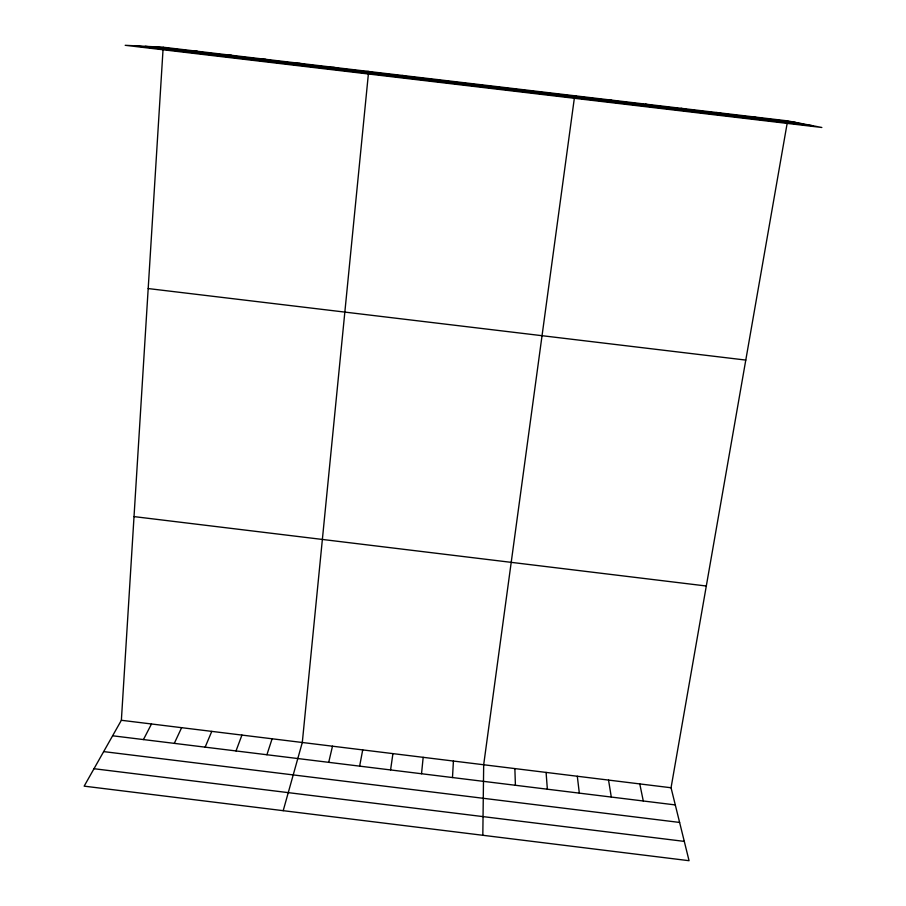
<?xml version="1.0" encoding="UTF-8"?>
<svg xmlns="http://www.w3.org/2000/svg" width="906" height="906" viewBox="0 0 906 906"><rect width="100%" height="100%" fill="white"/><g stroke="black" fill="none" stroke-linecap="round" stroke-linejoin="round"><path stroke-width="1.36" d="M482.819 835.275L483.679 764.755L574.676 95.753L584.211 99.445M452.49 777.541L453.419 761.04M787.586 120.872L671.052 787.756L689.058 860.7L84.156 786.148L121.37 720.281L163.182 47.225L125.187 45.3L821.844 127.486L787.586 120.872L163.182 47.225M421.528 773.747L423.17 757.325M390.577 769.941L392.932 753.611M359.637 766.136L362.706 749.908M328.708 762.342L332.491 746.193M283.204 810.677L302.298 742.49L368.629 71.449L354.325 72.333M266.908 754.743L272.106 738.786M236.013 750.949L241.936 735.083M205.141 747.156L211.778 731.38M174.292 743.362L181.63 727.677M143.442 739.579L151.495 723.985M435.763 79.966L437.247 79.547M400.52 75.81L402.932 75.504M330.09 67.508L334.348 67.406M294.903 63.352L300.079 63.363M259.739 59.207L265.832 59.332M224.586 55.062L231.596 55.289M189.456 50.917L197.383 51.257M154.337 46.772L795.559 122.412M145.243 46.319L803.758 123.997M135.345 45.81L812.682 125.719M148.188 288.561L745.785 360.078M134.031 516.601L706.306 586.012M121.37 720.281L671.052 787.756M112.616 735.785L675.287 804.924M103.669 751.606L679.613 822.444M94.009 768.718L684.29 841.391M752.059 116.681L759.069 118.108M716.544 112.491L722.592 113.805M681.052 108.301L686.148 109.501M645.57 104.122L649.704 105.209M610.112 99.932L613.294 100.906M540.293 91.699L541.584 92.446M505.922 87.644L506.295 88.29M639.783 783.917L643.283 800.983M608.538 780.077L611.29 797.053M577.303 776.249L579.319 793.124M546.08 772.41L547.36 789.205M514.868 768.582L515.412 785.275"/></g></svg>
